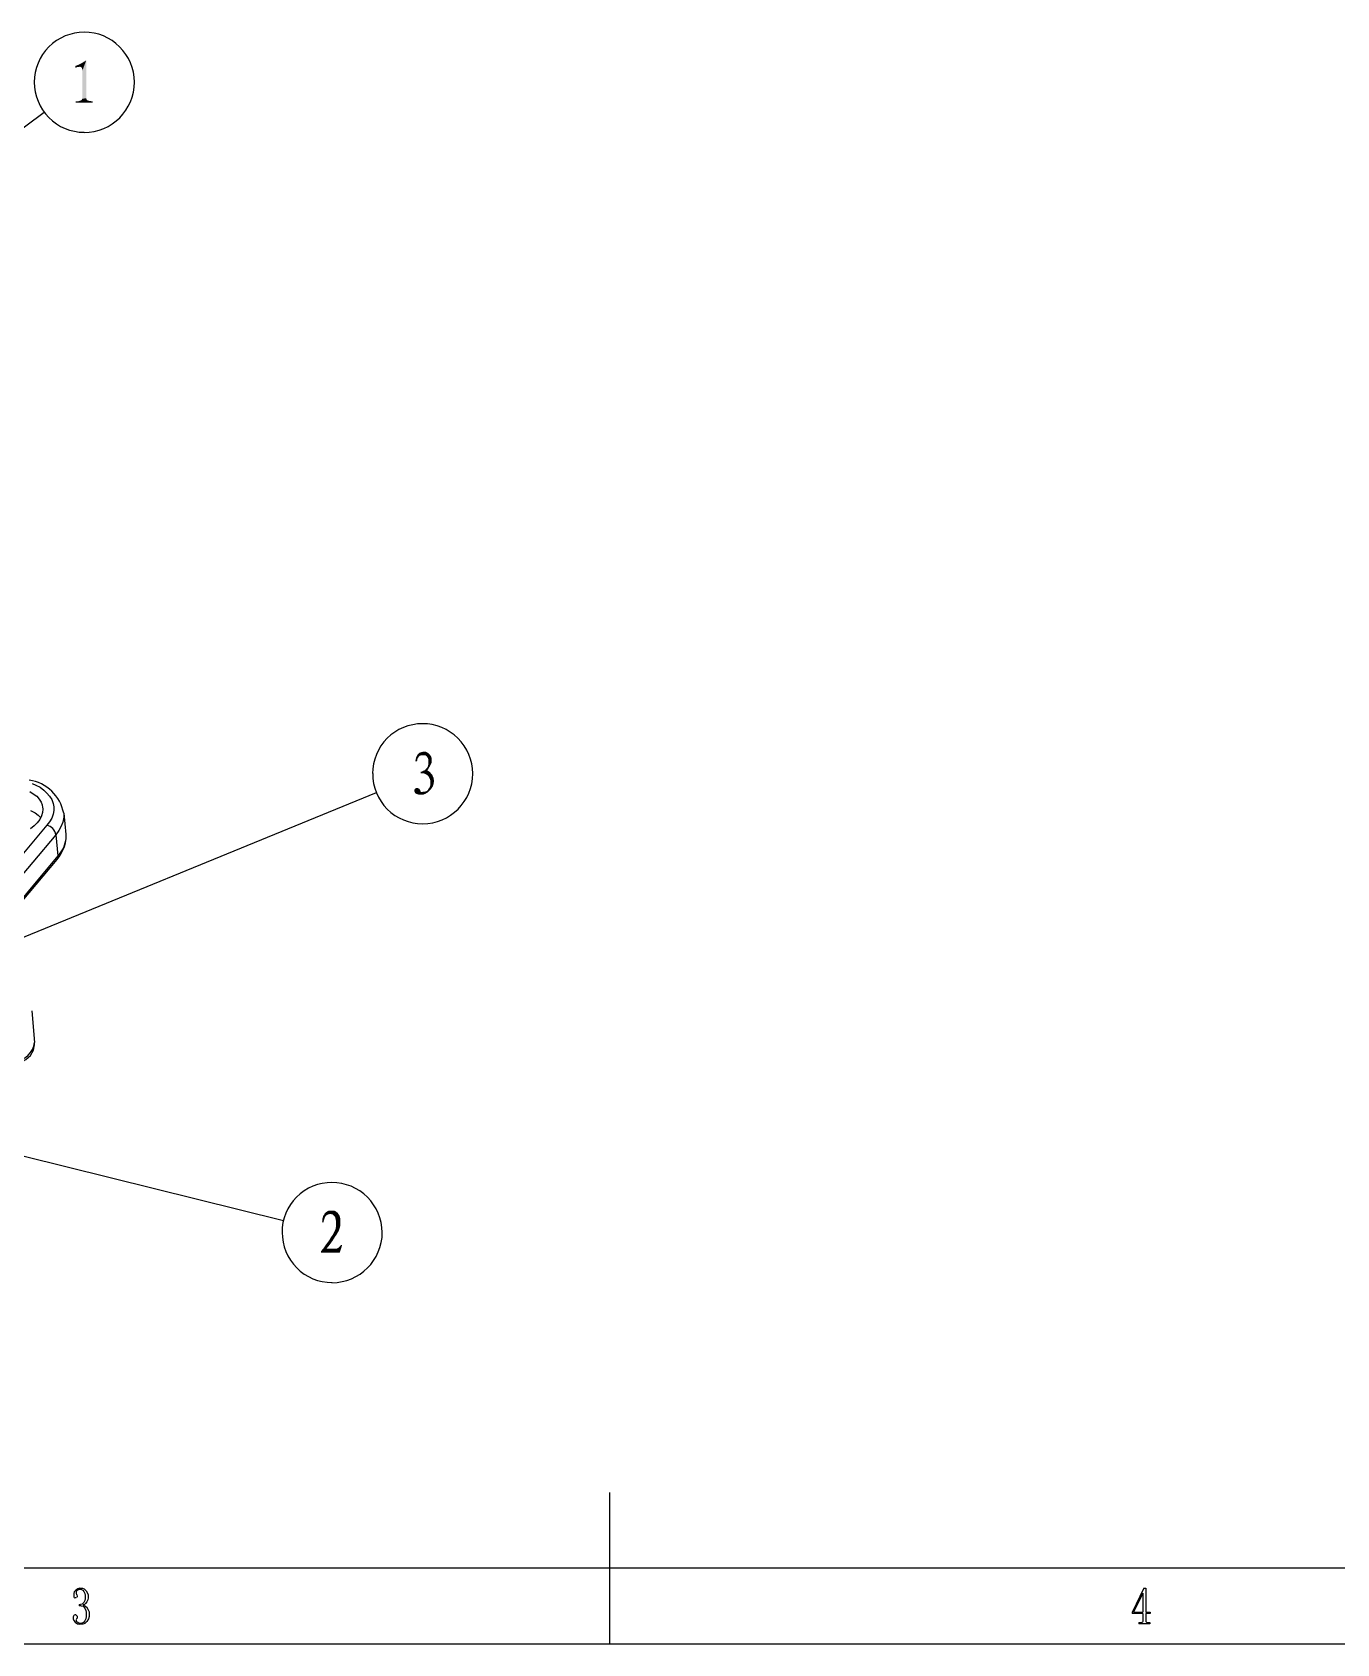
# Model space of a CAD drawing. Header units: millimetres. Extents: x 4 to 529, y -167 to 297.
# Drawn here: x 218.7 to 326.5, y -166.6 to -33.4 of the extents above; entities that cross this region are included whole.
import ezdxf

# ---------------------------------------------------------------- set-up
doc = ezdxf.new("R2010")
doc.units = ezdxf.units.MM
doc.layers.add('PDF_图层 1', color=7, linetype='Continuous', true_color=0x231f20)

msp = doc.modelspace()

# ---------------------------------------------------------------- linework, layer by layer
at = {"layer": 'PDF_图层 1', "color": 7, "lineweight": -3, "true_color": 0xffffff}
for points in [[(219.73, -40.06), (181.14, -68.8)], [(218.74, -95.5), (219.05, -95.64)], [(219.05, -95.64), (219.39, -95.81)], [(219.39, -95.81), (219.7, -96.04)], [(247.14, -96.26), (212.47, -110.49)], [(218.54, -96.15), (218.83, -96.35)], [(218.83, -96.35), (219.11, -96.54)], [(219.11, -96.54), (219.31, -96.8)], [(219.31, -96.8), (219.47, -97.05)], [(219.47, -97.05), (219.56, -97.25)], [(219.7, -96.04), (219.96, -96.29)], [(219.96, -96.29), (220.18, -96.54)], [(220.18, -96.54), (220.35, -96.83)], [(220.35, -96.83), (220.46, -97.14)], [(220.46, -97.14), (220.52, -97.42)], [(218.6, -97.73), (218.97, -97.93)], [(218.97, -97.93), (219.22, -98.12)], [(219.36, -98.46), (219.16, -98.75)], [(219.22, -98.12), (219.42, -98.32)], [(219.5, -98.18), (219.36, -98.46)], [(219.59, -97.9), (219.5, -98.18)], [(219.56, -97.25), (219.59, -97.47)], [(219.59, -97.48), (219.62, -97.53)], [(219.62, -97.62), (219.59, -97.9)], [(219.62, -97.53), (219.62, -97.62)], [(220.35, -98.35), (220.18, -98.66)], [(220.46, -98.04), (220.35, -98.35)], [(220.52, -97.73), (220.46, -98.04)], [(220.52, -97.42), (220.52, -97.73)], [(221.34, -98.29), (221.28, -98.69)], [(221.34, -97.95), (221.51, -99.7)], [(221.34, -97.95), (221.34, -98.12)], [(221.34, -98.12), (221.34, -98.29)], [(220.69, -99.73), (216.88, -104.25)], [(219.96, -98.94), (217.47, -101.91)], [(218.91, -99), (218.6, -99.25)], [(219.16, -98.75), (218.91, -99)], [(220.18, -98.66), (219.96, -98.94)], [(220.94, -99.39), (220.69, -99.73)], [(220.69, -99.73), (220.86, -101.48)], [(221.51, -99.7), (221.51, -100.07), (221.45, -100.41), (221.37, -100.75), (221.22, -101.09), (221.03, -101.45), (220.77, -101.77)], [(221.51, -99.7), (221.51, -99.9), (221.51, -100.07), (221.42, -100.44), (221.31, -100.81), (221.11, -101.14), (220.86, -101.48)], [(221.14, -99.03), (220.94, -99.39)], [(221.28, -98.69), (221.14, -99.03)], [(220.86, -101.48), (215.64, -107.69)], [(220.77, -101.77), (215.69, -107.81)], [(220.83, -101.68), (220.8, -101.74)], [(220.86, -101.6), (220.83, -101.68)], [(220.86, -101.48), (220.86, -101.6)], [(218.71, -114.27), (218.94, -116.89)], [(217.3, -118.7), (217.67, -118.59), (218.2, -118.31), (218.6, -117.97), (218.85, -117.54), (218.94, -117.09), (218.94, -116.89)], [(200.08, -121.83), (239.49, -131.6)], [(266.41, -154.07), (266.41, -166.54)], [(35.13, -160.31), (522.7, -160.31)], [(222.21, -162.28), (222.18, -162.42)], [(222.18, -162.42), (222.18, -162.62)], [(222.35, -162.14), (222.21, -162.28)], [(222.52, -162.03), (222.35, -162.14)], [(222.41, -162.2), (222.38, -162.28)], [(222.38, -162.28), (222.38, -162.42)], [(222.38, -162.42), (222.41, -162.48)], [(222.5, -162.14), (222.41, -162.2)], [(222.58, -162.08), (222.49, -162.14)], [(222.64, -161.97), (222.52, -162.03)], [(222.66, -162.08), (222.58, -162.08)], [(222.64, -161.97), (222.89, -161.97)], [(222.81, -162.08), (222.66, -162.08)], [(222.81, -162.08), (222.92, -162.14)], [(222.89, -161.97), (223.03, -162.03)], [(222.92, -162.14), (223, -162.25)], [(223, -162.25), (223.09, -162.42)], [(223.03, -162.03), (223.2, -162.2)], [(223.09, -162.42), (223.12, -162.56)], [(223.2, -162.2), (223.31, -162.39)], [(223.31, -162.39), (223.37, -162.54)], [(310.56, -161.97), (309.57, -163.98)], [(310.47, -162.39), (309.68, -163.95)], [(310.47, -162.39), (310.47, -163.95)], [(310.56, -161.97), (310.7, -161.97)], [(310.7, -161.97), (310.7, -163.95)], [(222.18, -162.62), (222.18, -162.7)], [(222.18, -162.7), (222.21, -162.76)], [(222.21, -162.76), (222.27, -162.79)], [(222.35, -162.79), (222.3, -162.79)], [(222.41, -162.51), (222.44, -162.56)], [(222.44, -162.7), (222.41, -162.76)], [(222.44, -162.59), (222.44, -162.65)], [(222.44, -162.65), (222.44, -162.7)], [(222.61, -163.33), (222.72, -163.33)], [(222.61, -163.33), (222.61, -163.44)], [(222.78, -163.44), (222.61, -163.44)], [(222.86, -163.3), (222.72, -163.33)], [(222.78, -163.44), (222.95, -163.47)], [(223, -163.16), (222.86, -163.3)], [(223.06, -163.33), (222.95, -163.35)], [(222.95, -163.35), (223.09, -163.44)], [(222.95, -163.47), (223.09, -163.64)], [(223.09, -162.99), (223, -163.16)], [(223.14, -163.24), (223.06, -163.33)], [(223.12, -162.85), (223.09, -162.99)], [(223.09, -163.44), (223.23, -163.52)], [(223.09, -163.64), (223.17, -163.81)], [(223.12, -162.56), (223.12, -162.85)], [(223.26, -163.1), (223.14, -163.24)], [(223.23, -163.52), (223.34, -163.72)], [(223.34, -162.93), (223.26, -163.1)], [(223.37, -162.79), (223.34, -162.93)], [(223.34, -163.72), (223.43, -163.92)], [(223.37, -162.54), (223.37, -162.79)], [(222.16, -164.29), (222.13, -164.34)], [(222.13, -164.34), (222.13, -164.51)], [(222.13, -164.51), (222.18, -164.65)], [(222.18, -164.23), (222.16, -164.29)], [(222.24, -164.17), (222.18, -164.23)], [(222.18, -164.65), (222.3, -164.79)], [(222.27, -164.14), (222.33, -164.14)], [(222.3, -164.79), (222.47, -164.93)], [(222.35, -164.17), (222.41, -164.23)], [(222.44, -164.45), (222.41, -164.51), (222.38, -164.57)], [(222.38, -164.6), (222.38, -164.68)], [(222.38, -164.68), (222.41, -164.74)], [(222.41, -164.23), (222.44, -164.29)], [(222.41, -164.74), (222.5, -164.79)], [(222.44, -164.29), (222.44, -164.34)], [(222.44, -164.34), (222.44, -164.4)], [(222.44, -164.4), (222.44, -164.45)], [(222.47, -164.93), (222.61, -164.96)], [(222.5, -164.79), (222.58, -164.85)], [(222.58, -164.85), (222.64, -164.88)], [(222.92, -164.96), (222.61, -164.96)], [(222.64, -164.88), (222.83, -164.88)], [(222.98, -164.82), (222.83, -164.88)], [(223.09, -164.91), (222.92, -164.96)], [(223.09, -164.68), (222.98, -164.82)], [(223.17, -164.51), (223.09, -164.68)], [(223.26, -164.74), (223.09, -164.91)], [(223.17, -163.81), (223.2, -163.97)], [(223.2, -164.31), (223.17, -164.51)], [(223.2, -163.98), (223.2, -164.31)], [(223.4, -164.51), (223.26, -164.74)], [(223.45, -164.31), (223.4, -164.51)], [(223.43, -163.92), (223.45, -164.06)], [(223.45, -164.06), (223.45, -164.31)], [(309.57, -163.98), (309.57, -164.06)], [(310.47, -164.06), (309.57, -164.06)], [(309.68, -163.95), (310.47, -163.95)], [(310.14, -164.82), (310.33, -164.82)], [(310.14, -164.82), (310.14, -164.93)], [(311.04, -164.93), (310.14, -164.93)], [(310.33, -164.82), (310.39, -164.82)], [(310.45, -164.79), (310.39, -164.82)], [(310.47, -164.74), (310.45, -164.79)], [(310.47, -164.06), (310.47, -164.68)], [(310.47, -164.68), (310.47, -164.74)], [(310.7, -163.95), (311.07, -163.95)], [(311.07, -164.06), (310.7, -164.06)], [(310.7, -164.06), (310.7, -164.68)], [(310.7, -164.68), (310.7, -164.74)], [(310.7, -164.74), (310.76, -164.79)], [(310.76, -164.79), (310.81, -164.82)], [(310.81, -164.82), (310.87, -164.82)], [(310.87, -164.82), (311.04, -164.82)], [(311.04, -164.82), (311.04, -164.93)], [(311.07, -163.95), (311.07, -164.06)], [(3.86, -166.57), (528.97, -166.57)]]:
    msp.add_lwpolyline(points, dxfattribs=at)
for centre, radius, start, end in [((223.02, -37.54), 4.11, 89.8109, 180.1826), ((223.05, -37.56), 4.13, 0.1493, 90.2353), ((223.04, -37.57), 4.13, 179.761, 269.8544), ((223.02, -37.55), 4.16, 270.0979, 359.9086), ((250.96, -94.67), 4.11, 89.8216, 180.1849), ((250.99, -94.69), 4.13, 0.1498, 90.2348), ((217.98, -98.6), 3.42, 10.9145, 81.4001), ((250.99, -94.7), 4.13, 179.7647, 269.8507), ((250.97, -94.67), 4.16, 270.0914, 359.9021), ((219.71, -99.9), 0.989, 9.8253, 75.9325), ((217.2, -116.67), 1.75, 274.1768, 352.7269), ((243.48, -132.57), 4.11, 89.8165, 180.1835), ((243.51, -132.6), 4.13, 0.1484, 90.2297), ((243.51, -132.6), 4.13, 179.7661, 269.8558), ((243.49, -132.58), 4.16, 270.0965, 359.9035)]:
    msp.add_arc(centre, radius, start, end, dxfattribs=at)
at = {"layer": 'PDF_图层 1', "color": 7, "true_color": 0xffffff, "transparency": 33554559}
for points in [[(222.69, -36.28), (222.98, -35.89), (223.2, -35.75)], [(222.78, -36.31), (222.69, -36.28), (223.2, -35.75)], [(222.69, -36.28), (222.75, -36.03), (222.98, -35.89)], [(222.83, -36.37), (222.78, -36.31), (223.2, -35.75)], [(222.86, -36.45), (222.83, -36.37), (223.2, -35.75)], [(222.89, -36.59), (222.86, -36.45), (223.2, -35.75)], [(222.89, -36.59), (223.2, -35.75), (223.2, -38.88)], [(222.69, -36.28), (222.3, -36.22), (222.5, -36.14)], [(222.3, -36.22), (222.69, -36.28), (222.47, -36.31)], [(222.47, -36.31), (222.3, -36.37), (222.3, -36.22)], [(222.69, -36.28), (222.5, -36.14), (222.75, -36.03)], [(223.2, -38.88), (222.89, -38.93), (222.89, -36.59)], [(223.62, -39.13), (223.74, -39.13), (222.33, -39.25)], [(222.55, -39.13), (223.62, -39.13), (222.33, -39.25)], [(222.44, -39.13), (222.55, -39.13), (222.33, -39.25)], [(222.44, -39.13), (222.33, -39.25), (222.33, -39.13)], [(222.33, -39.25), (223.74, -39.13), (223.74, -39.25)], [(223.43, -39.1), (223.51, -39.1), (222.55, -39.13)], [(223.43, -39.1), (222.55, -39.13), (222.64, -39.1)], [(222.55, -39.13), (223.51, -39.1), (223.62, -39.13)], [(223.34, -39.08), (222.64, -39.1), (222.72, -39.08)], [(222.64, -39.1), (223.34, -39.08), (223.43, -39.1)], [(223.29, -39.05), (222.72, -39.08), (222.78, -39.05)], [(222.72, -39.08), (223.29, -39.05), (223.34, -39.08)], [(222.78, -39.05), (222.83, -39.02), (223.23, -38.99)], [(222.78, -39.05), (223.23, -38.99), (223.29, -39.05)], [(223.23, -38.99), (222.83, -39.02), (222.86, -38.96)], [(223.2, -38.93), (222.86, -38.96), (222.89, -38.93)], [(222.86, -38.96), (223.2, -38.93), (223.23, -38.99)], [(222.89, -38.93), (223.2, -38.88), (223.2, -38.93)], [(250.92, -93.16), (250.5, -93.24), (250.55, -93.13)], [(250.92, -93.16), (250.83, -93.18), (250.5, -93.24)], [(250.83, -93.18), (250.75, -93.21), (250.5, -93.24)], [(251.57, -93.1), (250.55, -93.13), (250.64, -93.04)], [(250.92, -93.16), (250.55, -93.13), (251.57, -93.1)], [(251.4, -92.96), (251.48, -93.02), (250.64, -93.04)], [(251.4, -92.96), (250.64, -93.04), (250.72, -92.96)], [(250.64, -93.04), (251.48, -93.02), (251.57, -93.1)], [(250.72, -92.96), (250.81, -92.93), (251.31, -92.9)], [(250.72, -92.96), (251.31, -92.9), (251.4, -92.96)], [(251.31, -92.9), (250.81, -92.93), (250.89, -92.9)], [(251.23, -92.87), (250.89, -92.9), (251.06, -92.87)], [(250.89, -92.9), (251.23, -92.87), (251.31, -92.9)], [(251.03, -93.16), (250.92, -93.16), (251.57, -93.1)], [(251.14, -93.16), (251.03, -93.16), (251.57, -93.1)], [(251.23, -93.18), (251.14, -93.16), (251.57, -93.1)], [(251.23, -93.18), (251.57, -93.1), (251.65, -93.21)], [(251.65, -93.21), (251.31, -93.24), (251.23, -93.18)], [(250.55, -93.52), (250.38, -93.66), (250.41, -93.49)], [(250.38, -93.66), (250.55, -93.52), (250.52, -93.66)], [(250.58, -93.41), (250.41, -93.5), (250.44, -93.35)], [(250.41, -93.5), (250.58, -93.41), (250.55, -93.52)], [(250.69, -93.27), (250.44, -93.35), (250.5, -93.24)], [(250.69, -93.27), (250.64, -93.33), (250.44, -93.35)], [(250.44, -93.35), (250.64, -93.33), (250.58, -93.41)], [(250.5, -93.24), (250.75, -93.21), (250.69, -93.27)], [(250.92, -94.51), (251.6, -94.57), (250.81, -94.65)], [(250.92, -94.51), (250.81, -94.65), (250.81, -94.51)], [(251.48, -94.48), (250.92, -94.51), (251.03, -94.45)], [(250.92, -94.51), (251.48, -94.48), (251.6, -94.57)], [(251.37, -94.43), (251.03, -94.45), (251.17, -94.4)], [(251.03, -94.45), (251.37, -94.43), (251.48, -94.48)], [(251.17, -94.4), (251.26, -94.29), (251.51, -94.2)], [(251.17, -94.4), (251.51, -94.2), (251.37, -94.43)], [(251.51, -94.2), (251.26, -94.29), (251.37, -94.17)], [(251.37, -93.33), (251.31, -93.24), (251.65, -93.21)], [(251.37, -93.33), (251.65, -93.21), (251.71, -93.33)], [(251.71, -93.33), (251.43, -93.41), (251.37, -93.33)], [(251.37, -94.17), (251.43, -94.03), (251.62, -94)], [(251.37, -94.17), (251.62, -94), (251.51, -94.2)], [(251.43, -93.41), (251.71, -93.33), (251.74, -93.47)], [(251.74, -93.47), (251.45, -93.52), (251.43, -93.41)], [(251.62, -94), (251.43, -94.03), (251.46, -93.89)], [(251.45, -93.64), (251.45, -93.52), (251.74, -93.47)], [(251.45, -93.64), (251.74, -93.47), (251.74, -93.64)], [(251.74, -93.64), (251.45, -93.78), (251.45, -93.64)], [(251.45, -93.78), (251.74, -93.64), (251.71, -93.83)], [(251.71, -93.83), (251.45, -93.89), (251.45, -93.78)], [(251.45, -93.89), (251.71, -93.83), (251.62, -94)], [(251.03, -94.65), (250.81, -94.65), (251.6, -94.57)], [(251.03, -94.65), (251.6, -94.57), (251.68, -94.68)], [(251.68, -94.68), (251.2, -94.71), (251.03, -94.65)], [(251.2, -94.71), (251.68, -94.68), (251.77, -94.77)], [(251.77, -94.77), (251.34, -94.79), (251.2, -94.71)], [(251.45, -94.88), (251.34, -94.79), (251.77, -94.77)], [(251.45, -94.88), (251.77, -94.77), (251.82, -94.88)], [(251.71, -95.92), (251.45, -95.95), (251.54, -95.84)], [(251.82, -94.88), (251.51, -94.99), (251.46, -94.88)], [(251.51, -94.99), (251.82, -94.88), (251.88, -95.02)], [(251.88, -95.02), (251.57, -95.1), (251.51, -94.99)], [(251.82, -95.75), (251.54, -95.84), (251.6, -95.7)], [(251.54, -95.84), (251.82, -95.75), (251.71, -95.92)], [(251.57, -95.1), (251.88, -95.02), (251.91, -95.19)], [(251.91, -95.19), (251.62, -95.27), (251.57, -95.1)], [(251.88, -95.58), (251.6, -95.7), (251.62, -95.58)], [(251.6, -95.7), (251.88, -95.58), (251.82, -95.75)], [(251.62, -95.27), (251.91, -95.19), (251.91, -95.39)], [(251.91, -95.39), (251.62, -95.41), (251.62, -95.27)], [(251.62, -95.58), (251.62, -95.41), (251.91, -95.39)], [(251.62, -95.58), (251.91, -95.39), (251.88, -95.58)], [(250.72, -95.95), (250.3, -96.01), (250.35, -95.95)], [(250.3, -96.01), (250.72, -95.95), (250.75, -96.01)], [(250.75, -96.01), (250.81, -96.09), (250.3, -96.12)], [(250.75, -96.01), (250.3, -96.12), (250.3, -96.01)], [(250.3, -96.15), (250.3, -96.12), (250.81, -96.09)], [(250.33, -96.2), (250.3, -96.15), (250.81, -96.09)], [(250.33, -96.2), (250.81, -96.09), (250.83, -96.2)], [(250.83, -96.2), (250.35, -96.26), (250.33, -96.2)], [(250.66, -95.92), (250.35, -95.95), (250.41, -95.89)], [(250.35, -95.95), (250.66, -95.92), (250.72, -95.95)], [(251.37, -96.26), (250.35, -96.26), (250.83, -96.2)], [(251.37, -96.26), (250.41, -96.32), (250.35, -96.26)], [(250.58, -95.87), (250.41, -95.89), (250.5, -95.87)], [(250.41, -95.89), (250.58, -95.87), (250.66, -95.92)], [(250.41, -96.32), (251.37, -96.26), (251.2, -96.35)], [(251.2, -96.35), (250.5, -96.37), (250.41, -96.32)], [(250.61, -96.4), (250.5, -96.37), (251.2, -96.35)], [(250.72, -96.43), (250.61, -96.4), (251.2, -96.35)], [(250.86, -96.43), (250.72, -96.43), (251.2, -96.35)], [(251.37, -96.26), (250.83, -96.2), (251.06, -96.18)], [(250.86, -96.43), (251.2, -96.35), (251.03, -96.43)], [(251.37, -96.26), (251.06, -96.18), (251.26, -96.15)], [(251.54, -96.09), (251.26, -96.15), (251.4, -96.06)], [(251.26, -96.15), (251.54, -96.09), (251.37, -96.26)], [(251.4, -96.06), (251.45, -95.95), (251.71, -95.92)], [(251.4, -96.06), (251.71, -95.92), (251.54, -96.09)], [(242.82, -131.63), (242.68, -131.74), (242.7, -131.6)], [(242.68, -131.74), (242.82, -131.63), (242.82, -131.74)], [(242.9, -131.37), (242.7, -131.49), (242.73, -131.37)], [(242.7, -131.49), (242.9, -131.37), (242.87, -131.49)], [(242.87, -131.49), (242.7, -131.6), (242.7, -131.49)], [(242.7, -131.6), (242.87, -131.49), (242.82, -131.63)], [(242.96, -131.26), (242.73, -131.37), (242.76, -131.26)], [(242.73, -131.37), (242.96, -131.26), (242.9, -131.37)], [(243.04, -131.18), (242.76, -131.26), (242.79, -131.18)], [(242.76, -131.26), (243.04, -131.18), (242.96, -131.26)], [(243.13, -131.12), (242.79, -131.18), (242.85, -131.12)], [(242.79, -131.18), (243.13, -131.12), (243.04, -131.18)], [(243.35, -131.06), (242.85, -131.12), (242.87, -131.04)], [(243.35, -131.06), (243.24, -131.09), (242.85, -131.12)], [(242.85, -131.12), (243.24, -131.09), (243.13, -131.12)], [(242.87, -131.04), (242.9, -131.01), (243.95, -130.95)], [(243.35, -131.06), (242.87, -131.04), (243.95, -130.95)], [(243.95, -130.95), (242.9, -131.01), (242.99, -130.92)], [(243.83, -130.87), (242.99, -130.92), (243.07, -130.87)], [(242.99, -130.92), (243.83, -130.87), (243.95, -130.95)], [(243.75, -130.81), (243.07, -130.87), (243.18, -130.81)], [(243.07, -130.87), (243.75, -130.81), (243.83, -130.87)], [(243.47, -130.78), (243.66, -130.78), (243.18, -130.81)], [(243.47, -130.78), (243.18, -130.81), (243.27, -130.78)], [(243.18, -130.81), (243.66, -130.78), (243.75, -130.81)], [(243.35, -131.06), (243.95, -130.95), (244.03, -131.06)], [(244.03, -131.06), (243.5, -131.09), (243.35, -131.06)], [(243.58, -131.12), (243.5, -131.09), (244.03, -131.06)], [(243.66, -131.2), (243.58, -131.12), (244.03, -131.06)], [(243.66, -131.2), (244.03, -131.06), (244.12, -131.2)], [(244.12, -131.2), (243.75, -131.29), (243.66, -131.2)], [(243.75, -131.29), (244.12, -131.2), (244.17, -131.37)], [(244.17, -131.37), (243.78, -131.43), (243.75, -131.29)], [(243.81, -131.54), (243.78, -131.43), (244.17, -131.37)], [(243.81, -131.54), (244.17, -131.37), (244.2, -131.54)], [(244.2, -131.54), (243.83, -131.71), (243.81, -131.54)], [(243.83, -131.71), (244.2, -131.54), (244.2, -131.77)], [(244.2, -131.77), (243.83, -131.85), (243.83, -131.71)], [(243.83, -131.85), (244.2, -131.77), (244.2, -131.97)], [(243.3, -133.18), (243.41, -132.98), (243.75, -132.95)], [(243.3, -133.18), (243.75, -132.95), (243.55, -133.27)], [(243.75, -132.95), (243.41, -132.98), (243.52, -132.84)], [(243.92, -132.7), (243.52, -132.84), (243.61, -132.7)], [(243.52, -132.84), (243.92, -132.7), (243.75, -132.95)], [(243.61, -132.7), (243.66, -132.59), (244.06, -132.45)], [(243.61, -132.7), (244.06, -132.45), (243.92, -132.7)], [(244.06, -132.45), (243.66, -132.59), (243.75, -132.42)], [(244.14, -132.22), (243.75, -132.42), (243.81, -132.22)], [(243.75, -132.42), (244.14, -132.22), (244.06, -132.45)], [(243.81, -132.22), (243.83, -132.05), (244.2, -131.97)], [(243.81, -132.22), (244.2, -131.97), (244.14, -132.22)], [(244.2, -131.97), (243.83, -132.05), (243.83, -131.85)], [(243.04, -133.94), (242.59, -134.14), (242.82, -133.86)], [(243.04, -133.94), (243.86, -133.94), (242.59, -134.14)], [(242.59, -134.25), (242.59, -134.14), (243.86, -133.94)], [(244.14, -134.25), (242.59, -134.25), (243.86, -133.94)], [(242.82, -133.86), (242.99, -133.6), (243.33, -133.58)], [(242.82, -133.86), (243.33, -133.58), (243.04, -133.94)], [(243.33, -133.58), (242.99, -133.6), (243.16, -133.38)], [(243.55, -133.27), (243.16, -133.38), (243.3, -133.18)], [(243.16, -133.38), (243.55, -133.27), (243.33, -133.58)], [(244.14, -134.25), (243.86, -133.94), (243.98, -133.89)], [(243.97, -133.89), (244.06, -133.83), (244.34, -133.63)], [(243.97, -133.89), (244.34, -133.63), (244.14, -134.25)], [(244.06, -133.83), (244.14, -133.75), (244.34, -133.63)], [(244.34, -133.63), (244.14, -133.75), (244.23, -133.63)]]:
    msp.add_solid(points, dxfattribs=at)
at = {"layer": 'PDF_图层 1', "color": 7, "lineweight": -3, "true_color": 0xffffff, "transparency": 33554559}
for points in [[(219.73, -40.06), (219.73, -40.09), (219.76, -40.06), (219.76, -40.09)], [(247.14, -96.26), (247.14, -96.29), (247.17, -96.26), (247.17, -96.29)], [(220.77, -101.77), (220.77, -101.79), (220.8, -101.77), (220.8, -101.79)], [(239.49, -131.6), (239.49, -131.63), (239.52, -131.6), (239.52, -131.63)], [(310.47, -162.39), (310.47, -162.42), (310.5, -162.39), (310.5, -162.42)], [(222.3, -162.79), (222.3, -162.82), (222.33, -162.79), (222.33, -162.82)], [(222.38, -162.79), (222.38, -162.82), (222.41, -162.79), (222.41, -162.82)], [(222.41, -162.48), (222.41, -162.51), (222.44, -162.48), (222.44, -162.51)], [(222.41, -162.76), (222.41, -162.79), (222.44, -162.76), (222.44, -162.79)], [(222.44, -162.56), (222.44, -162.59), (222.47, -162.56), (222.47, -162.59)], [(222.24, -164.17), (222.24, -164.2), (222.27, -164.17), (222.27, -164.2)], [(222.33, -164.14), (222.33, -164.17), (222.35, -164.14), (222.35, -164.17)], [(222.38, -164.57), (222.38, -164.6), (222.41, -164.57), (222.41, -164.6)]]:
    msp.add_solid(points, dxfattribs=at)

doc.saveas('drawing.dxf')
